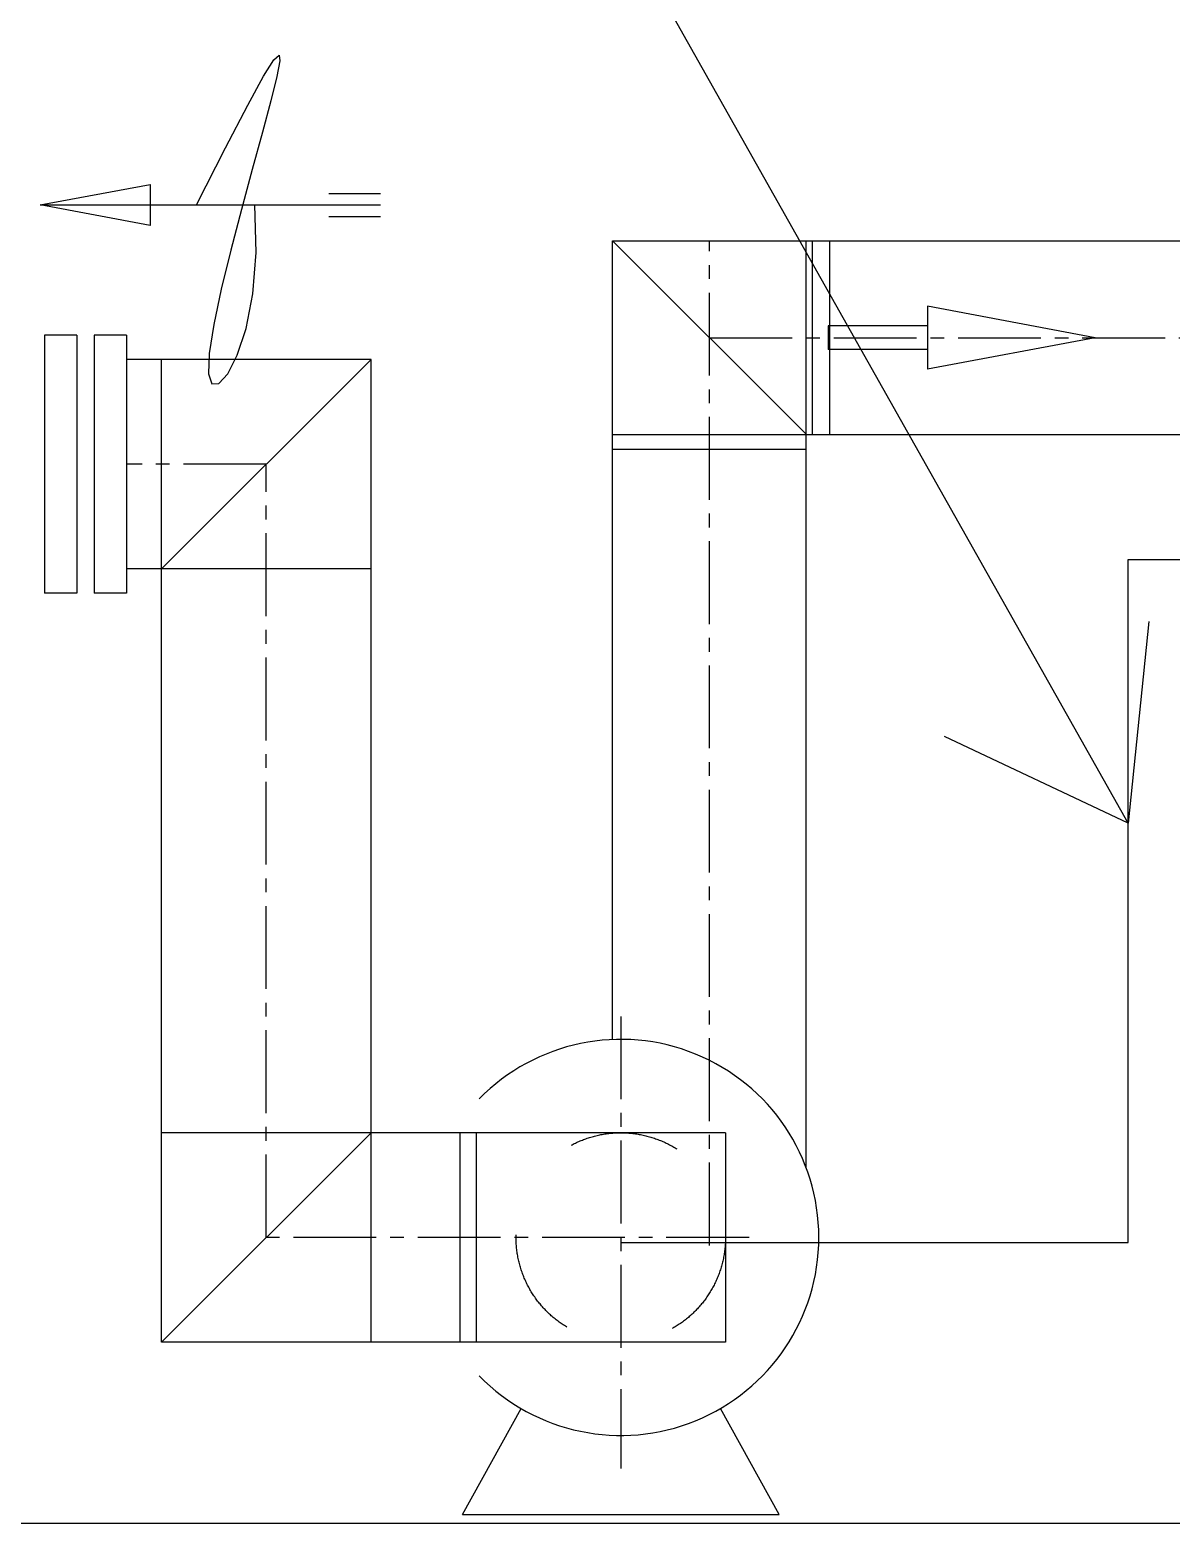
# Model space of a CAD drawing. Header units: millimetres. Extents: x 8533 to 164433, y 5768 to 115327.
# Drawn here: x 100515 to 103097, y 25415 to 28795 of the extents above; entities that cross this region are included whole.
import ezdxf

# ---------------------------------------------------------------- set-up
doc = ezdxf.new("R2010")
doc.units = ezdxf.units.MM
doc.header["$LTSCALE"] = 250
doc.linetypes.add('CENTER2', pattern=[1.125, 0.75, -0.125, 0.125, -0.125])
doc.linetypes.add('HIDDEN', pattern=[2, 1, -1])
for name, color, linetype in [('AA-XXXX-DIMS', 7, 'Continuous'), ('ARC', 8, 'Continuous'), ('p', 3, 'Continuous'), ('st', 4, 'Continuous'), ('전실제연_인버터', 3, 'Continuous')]:
    doc.layers.add(name, color=color, linetype=linetype)
doc.styles.add('맑은고딕', font='')
doc.styles.get('맑은고딕').set_extended_font_data('Malgun Gothic')
doc.dimstyles.new('DIM_40', dxfattribs={"dimscale": 250, "dimtxt": 3, "dimasz": 1.5, "dimexe": 2, "dimexo": 2.5, "dimgap": 1, "dimtad": 1, "dimdec": 0, "dimzin": 0, "dimdsep": 46, "dimtxsty": '맑은고딕', "dimblk1": 'DIMDOT', "dimblk2": 'DIMDOT', "dimsah": 1, "dimcen": 0.09, "dimdle": 2, "dimclrd": 7, "dimclre": 7, "dimclrt": 3, "dimadec": 0, "dimazin": 0, "dimtfac": 1, "dimtdec": 0, "dimtix": 1, "dimtmove": 2, "dimatfit": 3, "dimldrblk": 'DIMDOT', "dimfxl": 1, "dimtolj": 1, "dimtzin": 0, "dimarcsym": 0})

# ---------------------------------------------------------------- blocks, each defined once
blk = doc.blocks.new('DIMDOT')
at = {"layer": 'AA-XXXX-DIMS'}
for p, q in [((0, -1.5), (0, 1.5)), ((-1.5, 0), (1.5, 0))]:
    blk.add_line(p, q, dxfattribs=at)
for radius in [0.5, 0.25]:
    blk.add_circle((0, 0), radius, dxfattribs=at)

msp = doc.modelspace()

# ---------------------------------------------------------------- linework, layer by layer
at = {"layer": 'ARC'}
msp.add_line((19210.6, 25415.1), (124753.6, 25415.1), dxfattribs=at)
at = {"layer": 'p', "color": 1, "linetype": 'Continuous'}
for p, q in [((100538.4, 28398.7), (100787.1, 28445.1)), ((100787.1, 28445.1), (100787.1, 28352.3)), ((100787.1, 28352.3), (100538.4, 28398.7))]:
    msp.add_line(p, q, dxfattribs=at)
at = {"layer": 'p', "color": 1}
for p, q in [((100538.4, 28398.7), (101308, 28398.7)), ((101191.2, 28424.6), (101308, 28424.6)), ((101191.2, 28372.8), (101308, 28372.8))]:
    msp.add_line(p, q, dxfattribs=at)
msp.add_lwpolyline([(100891.7, 28398.7), (100957.6, 28528.1), (101007.9, 28624.4), (101043.8, 28690), (101067, 28727.1), (101078.7, 28737.8), (101080.5, 28724.6), (101073.8, 28689.4), (101060.1, 28634.7), (101040.8, 28563.1), (101017.9, 28479.3), (100993.5, 28388.7), (100969.5, 28296.5), (100948, 28207.9), (100931, 28128.2), (100920.6, 28062.6), (100918.8, 28016.4), (100926.8, 27993.7), (100942.3, 27994.2), (100962.4, 28016.2), (100983.9, 28058.5), (101003.9, 28119.3), (101019.2, 28197.3), (101026.8, 28291), (101023.7, 28398.7)], dxfattribs=at)
msp.add_lwpolyline([(100891.7, 28398.7), (100957.6, 28528.1), (101007.9, 28624.4), (101043.8, 28690), (101067, 28727.1), (101078.7, 28737.8), (101080.5, 28724.6), (101073.8, 28689.4), (101060.1, 28634.7), (101040.8, 28563.1), (101017.9, 28479.3), (100993.5, 28388.7), (100969.5, 28296.5), (100948, 28207.9), (100931, 28128.2), (100920.6, 28062.6), (100918.8, 28016.4), (100926.8, 27993.7), (100942.3, 27994.2), (100962.4, 28016.2), (100983.9, 28058.5), (101003.9, 28119.3), (101019.2, 28197.3), (101026.8, 28291), (101023.7, 28398.7)], dxfattribs=at)
at = {"layer": 'st', "color": 4}
for p, q in [((101833.5, 26509.6, 0), (101833.5, 28317.4, 0)), ((101833.5, 28317.4, 0), (105312.4, 28317.4, 0)), ((102272, 27878.9, 0), (101833.5, 28317.4, 0)), ((102271.5, 26219.6, 0), (102271.5, 28317.4, 0)), ((102284.8, 28317.4, 0), (102284.8, 27878.9, 0)), ((102324, 28317.4, 0), (102324, 27878.9, 0)), ((102545.9, 28169.3, 0), (102545.9, 28026.9, 0)), ((102925.2, 28098.1, 0), (102545.9, 28169.3, 0)), ((102321.1, 28124.9, 0), (102321.1, 28071.3, 0)), ((102545.9, 28124.9, 0), (102321.1, 28124.9, 0)), ((100621.1, 28104.1, 0), (100548.1, 28104.1, 0)), ((100548.1, 28104.1, 0), (100548.1, 27520.2, 0)), ((100621.1, 28104.1, 0), (100621.1, 27520.2, 0)), ((100733.3, 28104.1, 0), (100660.3, 28104.1, 0)), ((100660.3, 28104.1, 0), (100660.3, 27520.2, 0)), ((100733.3, 28104.1, 0), (100733.3, 27520.2, 0)), ((102925.2, 28098.1, 0), (102545.9, 28026.9, 0)), ((102545.9, 28071.3, 0), (102321.1, 28071.3, 0)), ((101286.7, 28049.1, 0), (100733.3, 28049.1, 0)), ((100812.9, 25824.9, 0), (100812.9, 28049.1, 0)), ((101286.7, 25824.9, 0), (101286.7, 28049.1, 0)), ((101833.5, 27879.4, 0), (105312.4, 27879.4, 0)), ((101833.5, 27846.3, 0), (102272, 27846.3, 0)), ((101286.7, 27575.2, 0), (100733.3, 27575.2, 0)), ((100621.1, 27520.2, 0), (100548.1, 27520.2, 0)), ((100733.3, 27520.2, 0), (100660.3, 27520.2, 0)), ((102088.9, 26298.7, 0), (100812.9, 26298.7, 0)), ((101487.7, 26298.7, 0), (101487.7, 25824.9, 0)), ((101524.5, 26298.7, 0), (101524.5, 25824.9, 0)), ((102088.9, 26298.7, 0), (102088.9, 25824.9, 0)), ((102088.9, 25824.9, 0), (100812.9, 25824.9, 0)), ((101493.4, 25434.3, 0), (101626.7, 25674.3, 0)), ((102210.5, 25434.3, 0), (102077.2, 25674.3, 0)), ((101493.4, 25434.3, 0), (102210.5, 25434.3, 0))]:
    msp.add_line(p, q, dxfattribs=at)
at = {"layer": 'st', "color": 1, "linetype": 'CENTER2'}
for p, q in [((102052.5, 26043.8, 0), (102052.5, 28317.4, 0)), ((102052.5, 28098.1, 0), (105312.4, 28098.1, 0)), ((101049.8, 27812.2, 0), (100733.3, 27812.2, 0)), ((101049.8, 26061.8, 0), (101049.8, 27812.2, 0)), ((101851.9, 26562.2, 0), (101851.9, 25538.6, 0)), ((102142.4, 26061.8, 0), (101049.8, 26061.8, 0))]:
    msp.add_line(p, q, dxfattribs=at)
at = {"layer": 'st'}
for p, q in [((100812.9, 27575.2, 0), (101286.7, 28049.1, 0)), ((100812.9, 25824.9, 0), (101286.7, 26298.7, 0))]:
    msp.add_line(p, q, dxfattribs=at)
at = {"layer": 'st', "color": 4, "linetype": 'HIDDEN'}
msp.add_circle((101851.9, 26061.8, 0), 236.9, dxfattribs=at)
at = {"layer": 'st', "color": 4}
msp.add_arc((101851.9, 26061.8, 0), 448.2, 224.3784, 135.6216, dxfattribs=at)
at = {"layer": '전실제연_인버터'}
for p, q in [((102999.8, 27595.9, 0), (103546.9, 27595.9, 0)), ((102999.8, 26050.4), (102999.8, 27595.9)), ((101851.9, 26050.4, 0), (102999.8, 26050.4, 0))]:
    msp.add_line(p, q, dxfattribs=at)

# ---------------------------------------------------------------- leaders
at = {"layer": '전실제연_인버터', "color": 1}
msp.add_leader([(102999.8, 26999.3), (101470.1, 29713), (97690.5, 29713)], dimstyle='DIM_40', override={"dimgap": 1, "dimtad": 0, "dimclrd": 1, "dimldrblk": 'Open90'}, dxfattribs=at)

doc.saveas('drawing.dxf')
